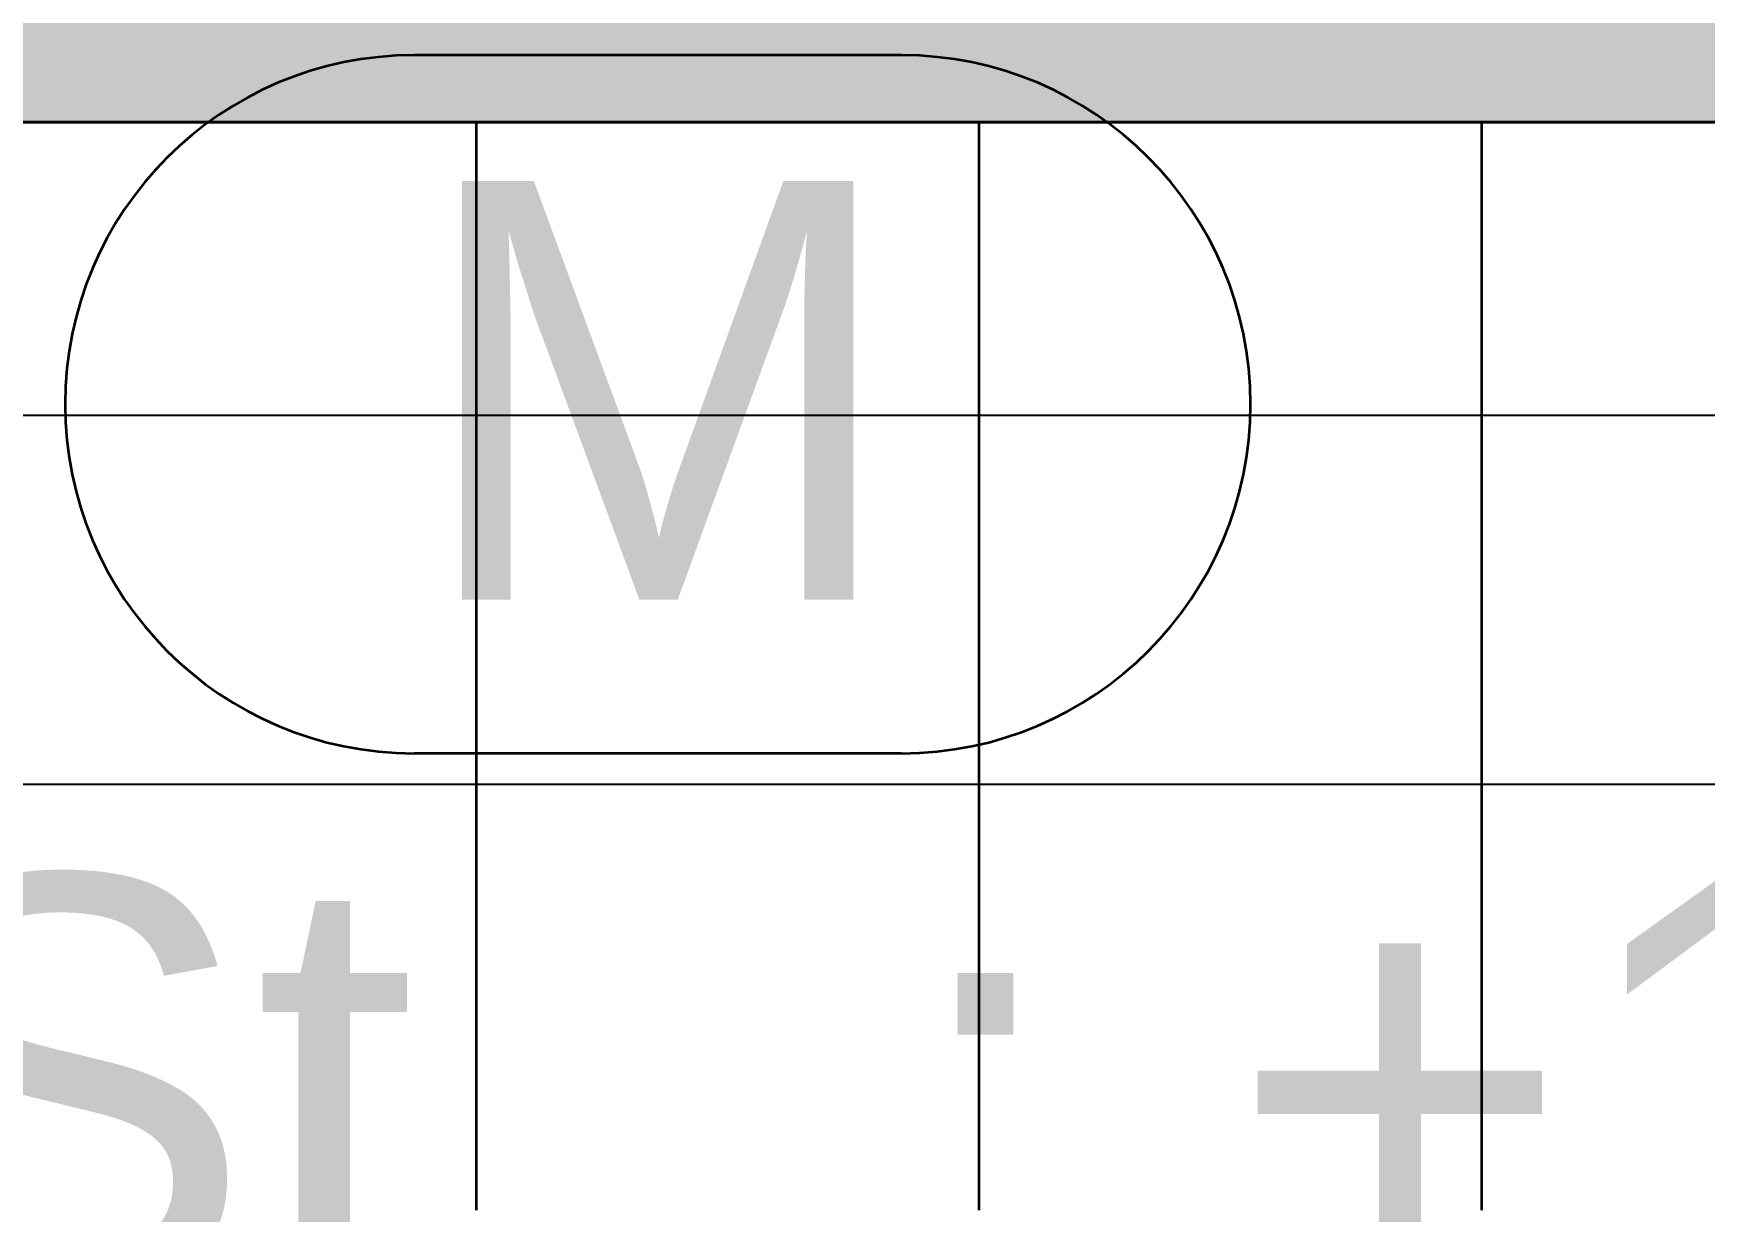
# Model space of a CAD drawing. Header units: centimetres. Extents: x 0.3 to 84.3, y 0.3 to 59.7.
# Drawn here: x 53.083 to 53.881, y 15.58 to 16.142 of the extents above; entities that cross this region are included whole.
import ezdxf

# ---------------------------------------------------------------- set-up
doc = ezdxf.new("R2010")
doc.units = ezdxf.units.CM
for name, pattern in [('AUSGEZOGEN', [0]), ('PHANTOM', [63.5, 31.75, -6.35, 6.35, -6.35, 6.35, -6.35]), ('VERDECKT', [9.525, 6.35, -3.175])]:
    doc.linetypes.add(name, pattern=pattern)
for name, color, linetype, lineweight in [('Ausbau Raeume', 7, 'AUSGEZOGEN', 35), ('Bodenplatte', 7, 'AUSGEZOGEN', 35), ('Decke', 7, 'AUSGEZOGEN', 35), ('Rolladen', 7, 'AUSGEZOGEN', 25), ('Text Koten', 7, 'AUSGEZOGEN', 50)]:
    doc.layers.add(name, color=color, linetype=linetype, lineweight=lineweight)
doc.layers.add('Elektro Text', color=7, linetype='AUSGEZOGEN', lineweight=35, true_color=0x656565)
doc.styles.add('ARIAL', font='ARIAL.TTF')

msp = doc.modelspace()

# ---------------------------------------------------------------- hatches: boundary and pattern name
at = {"layer": 'Bodenplatte', "linetype": 'AUSGEZOGEN', "lineweight": 25, "true_color": 0xe0ffe0}
msp.add_hatch(color=254, dxfattribs=at).paths.add_polyline_path([(32.236, 16.25974), (32.236, 16.09974), (63.436, 16.09974), (63.436, 16.25974)])

# ---------------------------------------------------------------- linework, layer by layer
at = {"layer": 'Ausbau Raeume', "color": 254, "linetype": 'AUSGEZOGEN', "lineweight": 35}
for p, q in [((53.29417, 15.58034), (53.29417, 16.09974)), ((53.53417, 15.58034), (53.53417, 16.09974)), ((53.77417, 15.58034), (53.77417, 16.09974))]:
    msp.add_line(p, q, dxfattribs=at)
at = {"layer": 'Bodenplatte', "color": 92, "linetype": 'VERDECKT', "lineweight": 35, "true_color": 0x00c600}
msp.add_line((32.236, 16.09974), (63.436, 16.09974), dxfattribs=at)
at = {"layer": 'Decke', "color": 92, "linetype": 'PHANTOM', "lineweight": 35, "true_color": 0x00c600}
msp.add_line((63.756, 16.09974), (31.916, 16.09974), dxfattribs=at)
at = {"layer": 'Elektro Text', "color": 40, "linetype": 'AUSGEZOGEN', "lineweight": 35}
for p, q in [((53.49707, 16.13174), (53.26433, 16.13174)), ((53.49707, 15.7984), (53.26433, 15.7984))]:
    msp.add_line(p, q, dxfattribs=at)
for centre, start, end in [((53.26433, 15.96507), 90, 270), ((53.49707, 15.96507), 270, 90)]:
    msp.add_arc(centre, 0.16667, start, end, dxfattribs=at)
at = {"layer": 'Rolladen', "color": 7, "linetype": 'PHANTOM', "lineweight": 25}
for p, q in [((56.446, 15.95974), (50.316, 15.95974)), ((50.316, 15.78374), (56.446, 15.78374))]:
    msp.add_line(p, q, dxfattribs=at)

# ---------------------------------------------------------------- texts
at = {"layer": 'Elektro Text', "color": 40, "linetype": 'AUSGEZOGEN', "lineweight": 35, "insert": (53.26433, 15.87174), "char_height": 0.2, "width": 0.1, "attachment_point": 7, "style": 'ARIAL'}
msp.add_mtext('M', dxfattribs=at)
at = {"layer": 'Text Koten', "color": 7, "linetype": 'AUSGEZOGEN', "lineweight": 35, "insert": (52.396, 15.53707), "char_height": 0.2, "width": 0.1, "attachment_point": 7, "style": 'ARIAL'}
msp.add_mtext('uk\\~f.\\~St.\\~\\~:\\~+10.27', dxfattribs=at)

doc.saveas('drawing.dxf')
